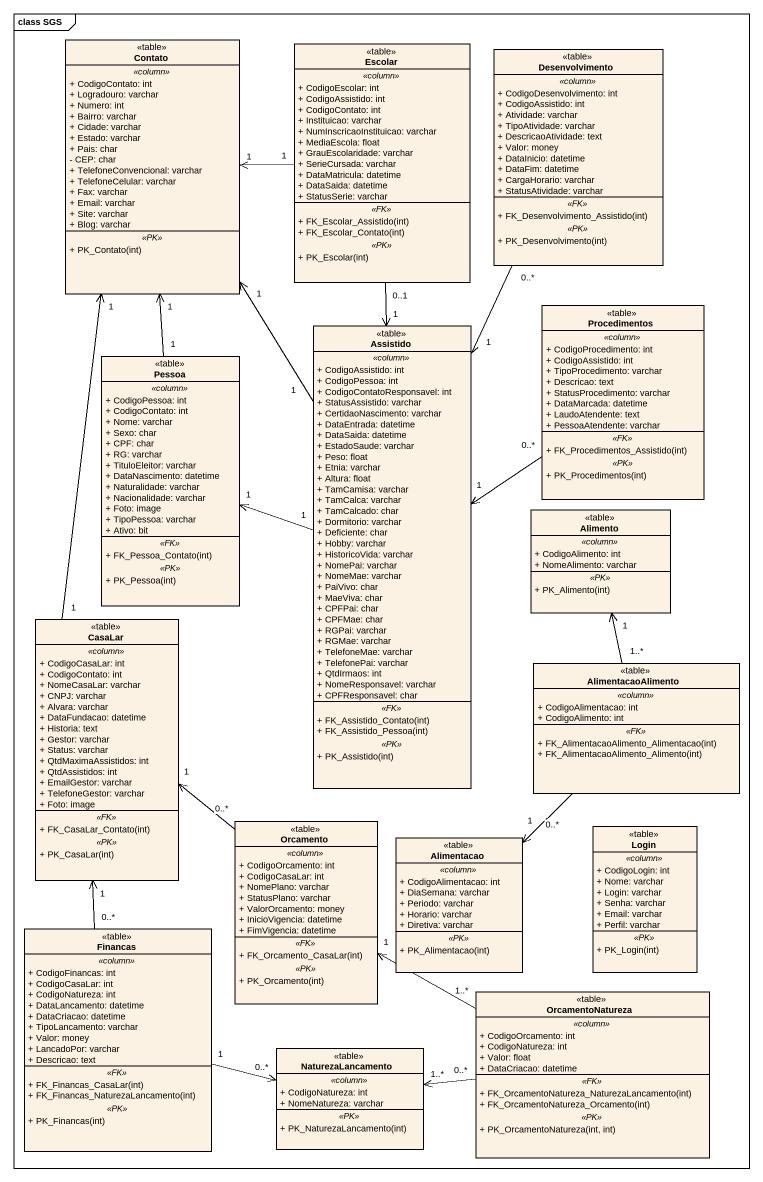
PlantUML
@startuml
mainframe class SGS
hide circle
hide empty members
skinparam classAttributeIconSize 0
class Contato <<table>> {
  .. <<column>> ..
  + CodigoContato: int
  + Logradouro: varchar
  + Numero: int
  + Bairro: varchar
  + Cidade: varchar
  + Estado: varchar
  + Pais: char
  - CEP: char
  + TelefoneConvencional: varchar
  + TelefoneCelular: varchar
  + Fax: varchar
  + Email: varchar
  + Site: varchar
  + Blog: varchar
  .. <<PK>> ..
  + PK_Contato(int)
}
class Escolar <<table>> {
  .. <<column>> ..
  + CodigoEscolar: int
  + CodigoAssistido: int
  + CodigoContato: int
  + Instituicao: varchar
  + NumInscricaoInstituicao: varchar
  + MediaEscola: float
  + GrauEscolaridade: varchar
  + SerieCursada: varchar
  + DataMatricula: datetime
  + DataSaida: datetime
  + StatusSerie: varchar
  .. <<FK>> ..
  + FK_Escolar_Assistido(int)
  + FK_Escolar_Contato(int)
  .. <<PK>> ..
  + PK_Escolar(int)
}
class Desenvolvimento <<table>> {
  .. <<column>> ..
  + CodigoDesenvolvimento: int
  + CodigoAssistido: int
  + Atividade: varchar
  + TipoAtividade: varchar
  + DescricaoAtividade: text
  + Valor: money
  + DataInicio: datetime
  + DataFim: datetime
  + CargaHorario: varchar
  + StatusAtividade: varchar
  .. <<FK>> ..
  + FK_Desenvolvimento_Assistido(int)
  .. <<PK>> ..
  + PK_Desenvolvimento(int)
}
class Assistido <<table>> {
  .. <<column>> ..
  + CodigoAssistido: int
  + CodigoPessoa: int
  + CodigoContatoResponsavel: int
  + StatusAssistido: varchar
  + CertidaoNascimento: varchar
  + DataEntrada: datetime
  + DataSaida: datetime
  + EstadoSaude: varchar
  + Peso: float
  + Etnia: varchar
  + Altura: float
  + TamCamisa: varchar
  + TamCalca: varchar
  + TamCalcado: char
  + Dormitorio: varchar
  + Deficiente: char
  + Hobby: varchar
  + HistoricoVida: varchar
  + NomePai: varchar
  + NomeMae: varchar
  + PaiVivo: char
  + MaeViva: char
  + CPFPai: char
  + CPFMae: char
  + RGPai: varchar
  + RGMae: varchar
  + TelefoneMae: varchar
  + TelefonePai: varchar
  + QtdIrmaos: int
  + NomeResponsavel: varchar
  + CPFResponsavel: char
  .. <<FK>> ..
  + FK_Assistido_Contato(int)
  + FK_Assistido_Pessoa(int)
  .. <<PK>> ..
  + PK_Assistido(int)
}
class Procedimentos <<table>> {
  .. <<column>> ..
  + CodigoProcedimento: int
  + CodigoAssistido: int
  + TipoProcedimento: varchar
  + Descricao: text
  + StatusProcedimento: varchar
  + DataMarcada: datetime
  + LaudoAtendente: text
  + PessoaAtendente: varchar
  .. <<FK>> ..
  + FK_Procedimentos_Assistido(int)
  .. <<PK>> ..
  + PK_Procedimentos(int)
}
class Pessoa <<table>> {
  .. <<column>> ..
  + CodigoPessoa: int
  + CodigoContato: int
  + Nome: varchar
  + Sexo: char
  + CPF: char
  + RG: varchar
  + TituloEleitor: varchar
  + DataNascimento: datetime
  + Naturalidade: varchar
  + Nacionalidade: varchar
  + Foto: image
  + TipoPessoa: varchar
  + Ativo: bit
  .. <<FK>> ..
  + FK_Pessoa_Contato(int)
  .. <<PK>> ..
  + PK_Pessoa(int)
}
class Alimento <<table>> {
  .. <<column>> ..
  + CodigoAlimento: int
  + NomeAlimento: varchar
  .. <<PK>> ..
  + PK_Alimento(int)
}
class CasaLar <<table>> {
  .. <<column>> ..
  + CodigoCasaLar: int
  + CodigoContato: int
  + NomeCasaLar: varchar
  + CNPJ: varchar
  + Alvara: varchar
  + DataFundacao: datetime
  + Historia: text
  + Gestor: varchar
  + Status: varchar
  + QtdMaximaAssistidos: int
  + QtdAssistidos: int
  + EmailGestor: varchar
  + TelefoneGestor: varchar
  + Foto: image
  .. <<FK>> ..
  + FK_CasaLar_Contato(int)
  .. <<PK>> ..
  + PK_CasaLar(int)
}
class AlimentacaoAlimento <<table>> {
  .. <<column>> ..
  + CodigoAlimentacao: int
  + CodigoAlimento: int
  .. <<FK>> ..
  + FK_AlimentacaoAlimento_Alimentacao(int)
  + FK_AlimentacaoAlimento_Alimento(int)
}
class Orcamento <<table>> {
  .. <<column>> ..
  + CodigoOrcamento: int
  + CodigoCasaLar: int
  + NomePlano: varchar
  + StatusPlano: varchar
  + ValorOrcamento: money
  + InicioVigencia: datetime
  + FimVigencia: datetime
  .. <<FK>> ..
  + FK_Orcamento_CasaLar(int)
  .. <<PK>> ..
  + PK_Orcamento(int)
}
class Alimentacao <<table>> {
  .. <<column>> ..
  + CodigoAlimentacao: int
  + DiaSemana: varchar
  + Periodo: varchar
  + Horario: varchar
  + Diretiva: varchar
  .. <<PK>> ..
  + PK_Alimentacao(int)
}
class Login <<table>> {
  .. <<column>> ..
  + CodigoLogin: int
  + Nome: varchar
  + Login: varchar
  + Senha: varchar
  + Email: varchar
  + Perfil: varchar
  .. <<PK>> ..
  + PK_Login(int)
}
class Financas <<table>> {
  .. <<column>> ..
  + CodigoFinancas: int
  + CodigoCasaLar: int
  + CodigoNatureza: int
  + DataLancamento: datetime
  + DataCriacao: datetime
  + TipoLancamento: varchar
  + Valor: money
  + LancadoPor: varchar
  + Descricao: text
  .. <<FK>> ..
  + FK_Financas_CasaLar(int)
  + FK_Financas_NaturezaLancamento(int)
  .. <<PK>> ..
  + PK_Financas(int)
}
class OrcamentoNatureza <<table>> {
  .. <<column>> ..
  + CodigoOrcamento: int
  + CodigoNatureza: int
  + Valor: float
  + DataCriacao: datetime
  .. <<FK>> ..
  + FK_OrcamentoNatureza_NaturezaLancamento(int)
  + FK_OrcamentoNatureza_Orcamento(int)
  .. <<PK>> ..
  + PK_OrcamentoNatureza(int, int)
}
class NaturezaLancamento <<table>> {
  .. <<column>> ..
  + CodigoNatureza: int
  + NomeNatureza: varchar
  .. <<PK>> ..
  + PK_NaturezaLancamento(int)
}
Escolar "1" -left-> "1" Contato
Escolar "0..1" --> "1" Assistido
Desenvolvimento "0..*" --> "1" Assistido
Assistido "1" -up-> "1" Contato
Assistido "1" -left-> "1" Pessoa
Procedimentos "0..*" --> "1" Assistido
Pessoa "1" -up-> "1" Contato
CasaLar "1" -up-> "1" Contato
AlimentacaoAlimento "1..*" -up-> "1" Alimento
AlimentacaoAlimento "0..*" --> "1" Alimentacao
Orcamento "0..*" -up-> "1" CasaLar
Financas "0..*" -up-> "1" CasaLar
Financas "1" -right-> "0..*" NaturezaLancamento
OrcamentoNatureza "1..*" -left-> "1" Orcamento
OrcamentoNatureza "0..*" -left-> "1..*" NaturezaLancamento
@enduml
